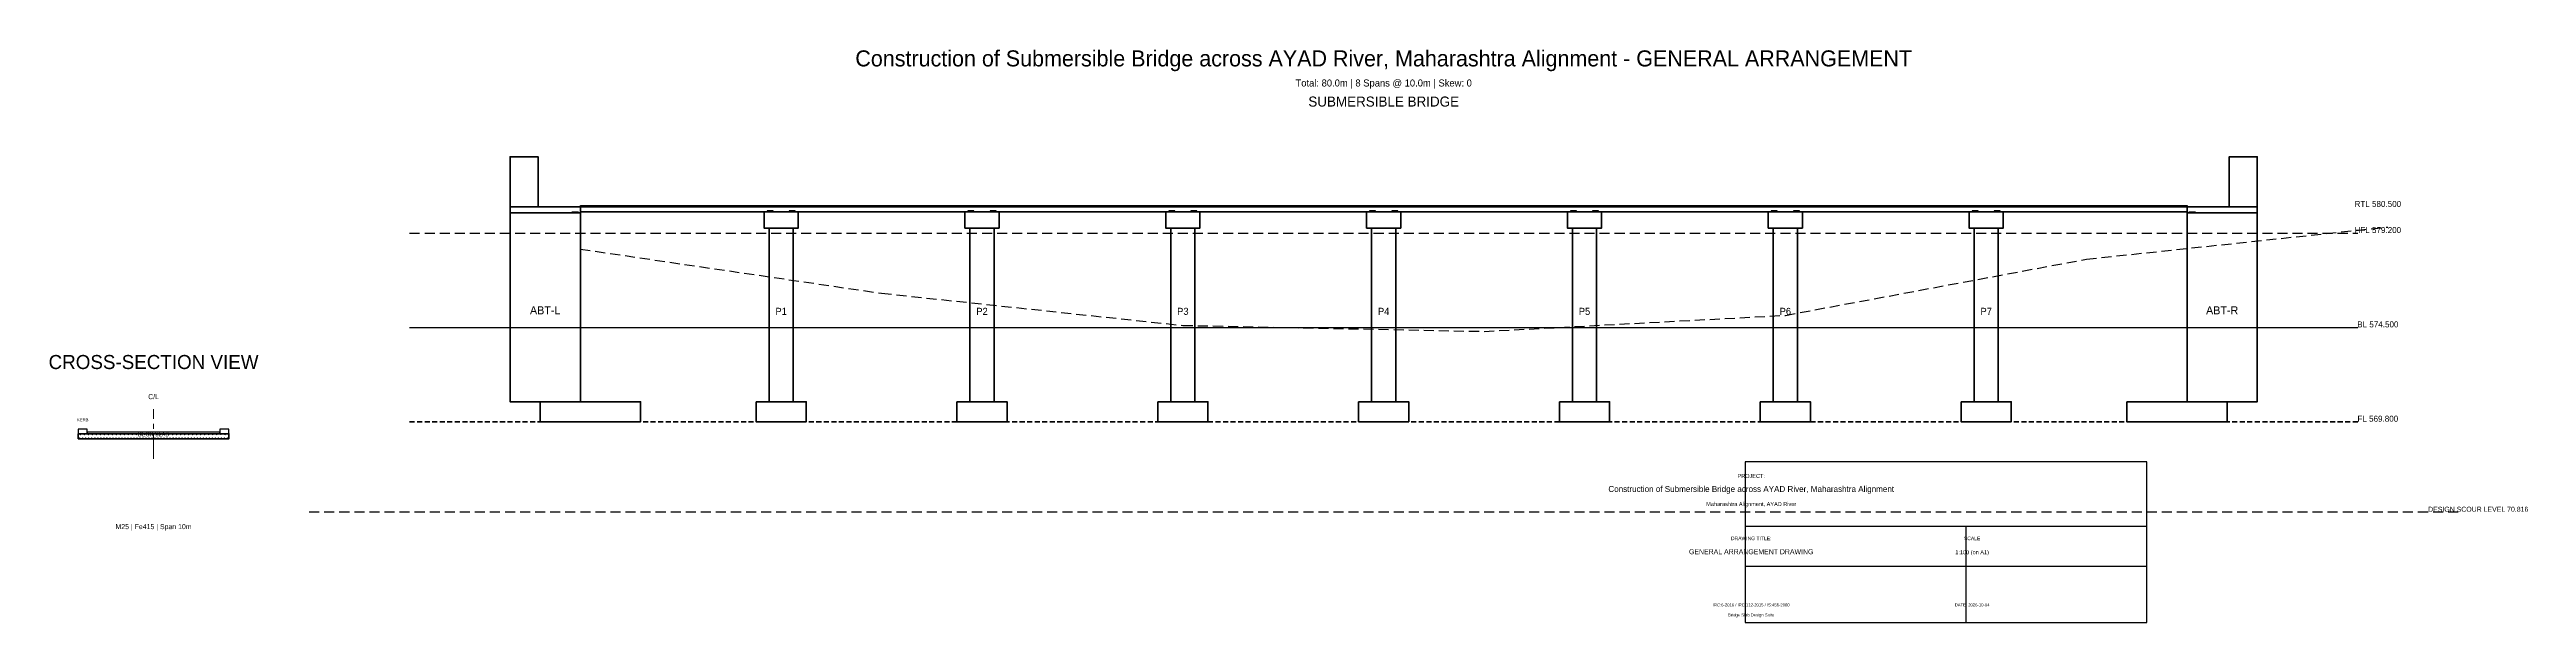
# Model space of a CAD drawing. Header units: metres. Extents: x -26 to 97, y -14 to 608.
# Drawn here: x -26.4 to 96.9, y 579.8 to 608.3 of the extents above.
import ezdxf
from ezdxf.enums import TextEntityAlignment as Align

# ---------------------------------------------------------------- set-up
doc = ezdxf.new("R2010")
doc.units = ezdxf.units.M
for name, pattern in [('CENTER', [2, 1.25, -0.25, 0.25, -0.25]), ('DASHED', [0.75, 0.5, -0.25]), ('HIDDEN', [0.375, 0.25, -0.125])]:
    doc.linetypes.add(name, pattern=pattern)
for name, color, linetype, lineweight in [('A-GRID', 8, 'CENTER', 15), ('A-TEXT', 7, 'CONTINUOUS', 18), ('A-TITLE', 7, 'CONTINUOUS', 25), ('G-BED', 32, 'CONTINUOUS', 25), ('G-HFL', 150, 'DASHED', 25), ('G-NGL', 30, 'DASHED', 25), ('H-CONC', 253, 'CONTINUOUS', 15), ('S-ABUT', 5, 'CONTINUOUS', 50), ('S-BEARING', 6, 'CONTINUOUS', 30), ('S-DECK', 4, 'CONTINUOUS', 50), ('S-FNDTN', 2, 'HIDDEN', 35), ('S-KERB', 8, 'CONTINUOUS', 25), ('S-PIER', 3, 'CONTINUOUS', 50), ('S-PIERCAP', 3, 'CONTINUOUS', 40), ('X-REBAR', 1, 'CONTINUOUS', 18)]:
    doc.layers.add(name, color=color, linetype=linetype, lineweight=lineweight)

msp = doc.modelspace()

# ---------------------------------------------------------------- hatches: boundary and pattern name
at = {"layer": 'H-CONC'}
h = msp.add_hatch(dxfattribs=at)
h.set_pattern_fill('ANSI31', color=256, scale=0.05, style=0)
h.set_pattern_definition([])
h.paths.add_polyline_path([(0, 600.5), (80, 600.5), (80, 600.25), (0, 600.25)])
h = msp.add_hatch(dxfattribs=at)
h.set_pattern_fill('ANSI31', color=256, scale=0.04, style=0)
h.set_pattern_definition([])
h.paths.add_polyline_path([(9.4, 599.45), (10.6, 599.45), (10.6, 590.8), (9.4, 590.8)])
h = msp.add_hatch(dxfattribs=at)
h.set_pattern_fill('ANSI31', color=256, scale=0.04, style=0)
h.set_pattern_definition([])
h.paths.add_polyline_path([(19.4, 599.45), (20.6, 599.45), (20.6, 590.8), (19.4, 590.8)])
h = msp.add_hatch(dxfattribs=at)
h.set_pattern_fill('ANSI31', color=256, scale=0.04, style=0)
h.set_pattern_definition([])
h.paths.add_polyline_path([(29.4, 599.45), (30.6, 599.45), (30.6, 590.8), (29.4, 590.8)])
h = msp.add_hatch(dxfattribs=at)
h.set_pattern_fill('ANSI31', color=256, scale=0.04, style=0)
h.set_pattern_definition([])
h.paths.add_polyline_path([(39.4, 599.45), (40.6, 599.45), (40.6, 590.8), (39.4, 590.8)])
h = msp.add_hatch(dxfattribs=at)
h.set_pattern_fill('ANSI31', color=256, scale=0.04, style=0)
h.set_pattern_definition([])
h.paths.add_polyline_path([(49.4, 599.45), (50.6, 599.45), (50.6, 590.8), (49.4, 590.8)])
h = msp.add_hatch(dxfattribs=at)
h.set_pattern_fill('ANSI31', color=256, scale=0.04, style=0)
h.set_pattern_definition([])
h.paths.add_polyline_path([(59.4, 599.45), (60.6, 599.45), (60.6, 590.8), (59.4, 590.8)])
h = msp.add_hatch(dxfattribs=at)
h.set_pattern_fill('ANSI31', color=256, scale=0.04, style=0)
h.set_pattern_definition([])
h.paths.add_polyline_path([(69.4, 599.45), (70.6, 599.45), (70.6, 590.8), (69.4, 590.8)])
h = msp.add_hatch(dxfattribs=at)
h.set_pattern_fill('ANSI32', color=256, scale=0.08, style=0)
h.set_pattern_definition([])
h.paths.add_polyline_path([(-2, 590.8), (3, 590.8), (3, 589.8), (-2, 589.8)])
h = msp.add_hatch(dxfattribs=at)
h.set_pattern_fill('ANSI32', color=256, scale=0.08, style=0)
h.set_pattern_definition([])
h.paths.add_polyline_path([(77, 590.8), (82, 590.8), (82, 589.8), (77, 589.8)])
h = msp.add_hatch(dxfattribs=at)
h.set_pattern_fill('ANSI31', color=256, scale=0.03, style=0)
h.set_pattern_definition([])
h.paths.add_polyline_path([(-25, 589.2), (-17.5, 589.2), (-17.5, 588.95), (-25, 588.95)])

# ---------------------------------------------------------------- linework, layer by layer
at = {"layer": 'A-GRID', "linetype": 'CENTER'}
msp.add_line((-21.25, 587.95), (-21.25, 590.425), dxfattribs=at)
at = {"layer": 'A-TITLE', "linetype": 'CONTINUOUS'}
for p, q in [((58, 584.6), (78, 584.6)), ((69, 579.8), (69, 584.6)), ((58, 582.6), (78, 582.6))]:
    msp.add_line(p, q, dxfattribs=at)
msp.add_lwpolyline([(58, 579.8), (78, 579.8), (78, 587.8), (58, 587.8)], close=True, dxfattribs=at)
at = {"layer": 'G-BED', "linetype": 'CONTINUOUS'}
msp.add_line((-8.5, 594.5), (88.5, 594.5), dxfattribs=at)
at = {"layer": 'G-BED', "linetype": 'DASHED'}
msp.add_line((-13.5, 585.316), (93.5, 585.316), dxfattribs=at)
at = {"layer": 'G-HFL', "linetype": 'DASHED'}
msp.add_line((-8.5, 599.2), (88.5, 599.2), dxfattribs=at)
at = {"layer": 'G-NGL', "linetype": 'DASHED'}
msp.add_lwpolyline([(0, 598.4), (15, 596.2), (30, 594.6), (45, 594.3), (60, 595.1), (75, 597.9), (90, 599.5)], dxfattribs=at)
at = {"layer": 'S-ABUT', "linetype": 'CONTINUOUS'}
for points in [[(-3.5, 600.5), (-2.1, 600.5), (-2.1, 603), (-3.5, 603)], [(82.1, 600.5), (83.5, 600.5), (83.5, 603), (82.1, 603)], [(-3.5, 600.5), (0, 600.5), (0, 590.8), (-3.5, 590.8)], [(80, 600.5), (83.5, 600.5), (83.5, 590.8), (80, 590.8)]]:
    msp.add_lwpolyline(points, close=True, dxfattribs=at)
at = {"layer": 'S-BEARING', "linetype": 'CONTINUOUS'}
for points in [[(-0.4, 600.25), (-0.1, 600.25), (-0.1, 600.2), (-0.4, 600.2)], [(9.3, 600.25), (9.6, 600.25), (9.6, 600.3), (9.3, 600.3)], [(10.4, 600.25), (10.7, 600.25), (10.7, 600.3), (10.4, 600.3)], [(19.3, 600.25), (19.6, 600.25), (19.6, 600.3), (19.3, 600.3)], [(20.4, 600.25), (20.7, 600.25), (20.7, 600.3), (20.4, 600.3)], [(29.3, 600.25), (29.6, 600.25), (29.6, 600.3), (29.3, 600.3)], [(30.4, 600.25), (30.7, 600.25), (30.7, 600.3), (30.4, 600.3)], [(39.3, 600.25), (39.6, 600.25), (39.6, 600.3), (39.3, 600.3)], [(40.4, 600.25), (40.7, 600.25), (40.7, 600.3), (40.4, 600.3)], [(49.3, 600.25), (49.6, 600.25), (49.6, 600.3), (49.3, 600.3)], [(50.4, 600.25), (50.7, 600.25), (50.7, 600.3), (50.4, 600.3)], [(59.3, 600.25), (59.6, 600.25), (59.6, 600.3), (59.3, 600.3)], [(60.4, 600.25), (60.7, 600.25), (60.7, 600.3), (60.4, 600.3)], [(69.3, 600.25), (69.6, 600.25), (69.6, 600.3), (69.3, 600.3)], [(70.4, 600.25), (70.7, 600.25), (70.7, 600.3), (70.4, 600.3)], [(80.1, 600.25), (80.4, 600.25), (80.4, 600.2), (80.1, 600.2)]]:
    msp.add_lwpolyline(points, close=True, dxfattribs=at)
at = {"layer": 'S-DECK', "linetype": 'CONTINUOUS'}
msp.add_line((0, 600.5), (80, 600.5), dxfattribs=at)
for points in [[(-3.5, 600.5), (0, 600.5), (0, 600.2), (-3.5, 600.2)], [(0, 600.5), (80, 600.5), (80, 600.25), (0, 600.25)], [(80, 600.5), (83.5, 600.5), (83.5, 600.2), (80, 600.2)], [(-25, 589.2), (-17.5, 589.2), (-17.5, 588.95), (-25, 588.95)]]:
    msp.add_lwpolyline(points, close=True, dxfattribs=at)
at = {"layer": 'S-FNDTN', "linetype": 'HIDDEN'}
msp.add_line((-8.5, 589.8), (88.5, 589.8), dxfattribs=at)
at = {"layer": 'S-FNDTN', "linetype": 'CONTINUOUS'}
for points in [[(-2, 590.8), (3, 590.8), (3, 589.8), (-2, 589.8)], [(8.75, 590.8), (11.25, 590.8), (11.25, 589.8), (8.75, 589.8)], [(18.75, 590.8), (21.25, 590.8), (21.25, 589.8), (18.75, 589.8)], [(28.75, 590.8), (31.25, 590.8), (31.25, 589.8), (28.75, 589.8)], [(38.75, 590.8), (41.25, 590.8), (41.25, 589.8), (38.75, 589.8)], [(48.75, 590.8), (51.25, 590.8), (51.25, 589.8), (48.75, 589.8)], [(58.75, 590.8), (61.25, 590.8), (61.25, 589.8), (58.75, 589.8)], [(68.75, 590.8), (71.25, 590.8), (71.25, 589.8), (68.75, 589.8)], [(77, 590.8), (82, 590.8), (82, 589.8), (77, 589.8)]]:
    msp.add_lwpolyline(points, close=True, dxfattribs=at)
at = {"layer": 'S-KERB', "linetype": 'CONTINUOUS'}
for points in [[(0, 600.575), (80, 600.575), (80, 600.5), (0, 600.5)], [(-25, 589.2), (-24.55, 589.2), (-24.55, 589.425), (-25, 589.425)], [(-24.55, 589.2), (-17.95, 589.2), (-17.95, 589.275), (-24.55, 589.275)], [(-17.95, 589.2), (-17.5, 589.2), (-17.5, 589.425), (-17.95, 589.425)]]:
    msp.add_lwpolyline(points, close=True, dxfattribs=at)
at = {"layer": 'S-PIER', "linetype": 'CONTINUOUS'}
for points in [[(9.4, 599.45), (10.6, 599.45), (10.6, 590.8), (9.4, 590.8)], [(19.4, 599.45), (20.6, 599.45), (20.6, 590.8), (19.4, 590.8)], [(29.4, 599.45), (30.6, 599.45), (30.6, 590.8), (29.4, 590.8)], [(39.4, 599.45), (40.6, 599.45), (40.6, 590.8), (39.4, 590.8)], [(49.4, 599.45), (50.6, 599.45), (50.6, 590.8), (49.4, 590.8)], [(59.4, 599.45), (60.6, 599.45), (60.6, 590.8), (59.4, 590.8)], [(69.4, 599.45), (70.6, 599.45), (70.6, 590.8), (69.4, 590.8)]]:
    msp.add_lwpolyline(points, close=True, dxfattribs=at)
at = {"layer": 'S-PIERCAP', "linetype": 'CONTINUOUS'}
for points in [[(9.15, 600.25), (10.85, 600.25), (10.85, 599.45), (9.15, 599.45)], [(19.15, 600.25), (20.85, 600.25), (20.85, 599.45), (19.15, 599.45)], [(29.15, 600.25), (30.85, 600.25), (30.85, 599.45), (29.15, 599.45)], [(39.15, 600.25), (40.85, 600.25), (40.85, 599.45), (39.15, 599.45)], [(49.15, 600.25), (50.85, 600.25), (50.85, 599.45), (49.15, 599.45)], [(59.15, 600.25), (60.85, 600.25), (60.85, 599.45), (59.15, 599.45)], [(69.15, 600.25), (70.85, 600.25), (70.85, 599.45), (69.15, 599.45)]]:
    msp.add_lwpolyline(points, close=True, dxfattribs=at)
at = {"layer": 'X-REBAR'}
for centre, radius in [((-24.925, 588.99), 0.01), ((-24.9, 589.16), 0.008), ((-24.775, 588.99), 0.01), ((-24.7, 589.16), 0.008), ((-24.625, 588.99), 0.01), ((-24.5, 589.16), 0.008), ((-24.475, 588.99), 0.01), ((-24.325, 588.99), 0.01), ((-24.3, 589.16), 0.008), ((-24.175, 588.99), 0.01), ((-24.1, 589.16), 0.008), ((-24.025, 588.99), 0.01), ((-23.9, 589.16), 0.008), ((-23.875, 588.99), 0.01), ((-23.725, 588.99), 0.01), ((-23.7, 589.16), 0.008), ((-23.575, 588.99), 0.01), ((-23.5, 589.16), 0.008), ((-23.425, 588.99), 0.01), ((-23.3, 589.16), 0.008), ((-23.275, 588.99), 0.01), ((-23.125, 588.99), 0.01), ((-23.1, 589.16), 0.008), ((-22.975, 588.99), 0.01), ((-22.9, 589.16), 0.008), ((-22.825, 588.99), 0.01), ((-22.7, 589.16), 0.008), ((-22.675, 588.99), 0.01), ((-22.525, 588.99), 0.01), ((-22.5, 589.16), 0.008), ((-22.375, 588.99), 0.01), ((-22.3, 589.16), 0.008), ((-22.225, 588.99), 0.01), ((-22.1, 589.16), 0.008), ((-22.075, 588.99), 0.01), ((-21.925, 588.99), 0.01), ((-21.9, 589.16), 0.008), ((-21.775, 588.99), 0.01), ((-21.7, 589.16), 0.008), ((-21.625, 588.99), 0.01), ((-21.5, 589.16), 0.008), ((-21.475, 588.99), 0.01), ((-21.325, 588.99), 0.01), ((-21.3, 589.16), 0.008), ((-21.175, 588.99), 0.01), ((-21.1, 589.16), 0.008), ((-21.025, 588.99), 0.01), ((-20.9, 589.16), 0.008), ((-20.875, 588.99), 0.01), ((-20.725, 588.99), 0.01), ((-20.7, 589.16), 0.008), ((-20.575, 588.99), 0.01), ((-20.5, 589.16), 0.008), ((-20.425, 588.99), 0.01), ((-20.3, 589.16), 0.008), ((-20.275, 588.99), 0.01), ((-20.125, 588.99), 0.01), ((-20.1, 589.16), 0.008), ((-19.975, 588.99), 0.01), ((-19.9, 589.16), 0.008), ((-19.825, 588.99), 0.01), ((-19.7, 589.16), 0.008), ((-19.675, 588.99), 0.01), ((-19.525, 588.99), 0.01), ((-19.5, 589.16), 0.008), ((-19.375, 588.99), 0.01), ((-19.3, 589.16), 0.008), ((-19.225, 588.99), 0.01), ((-19.1, 589.16), 0.008), ((-19.075, 588.99), 0.01), ((-18.925, 588.99), 0.01), ((-18.9, 589.16), 0.008), ((-18.775, 588.99), 0.01), ((-18.7, 589.16), 0.008), ((-18.625, 588.99), 0.01), ((-18.5, 589.16), 0.008), ((-18.475, 588.99), 0.01), ((-18.325, 588.99), 0.01), ((-18.3, 589.16), 0.008), ((-18.175, 588.99), 0.01), ((-18.1, 589.16), 0.008), ((-18.025, 588.99), 0.01), ((-17.9, 589.16), 0.008), ((-17.875, 588.99), 0.01), ((-17.725, 588.99), 0.01), ((-17.7, 589.16), 0.008), ((-17.575, 588.99), 0.01)]:
    msp.add_circle(centre, radius, dxfattribs=at)

# ---------------------------------------------------------------- texts
at = {"layer": 'A-GRID'}
msp.add_text('C/L', height=0.25, dxfattribs=at).set_placement((-21.25, 590.925), align=Align.CENTER)
at = {"layer": 'A-TEXT'}
for s, height, p in [('Construction of Submersible Bridge across AYAD River, Maharashtra Alignment - GENERAL ARRANGEMENT', 0.8, (40, 607.5)), ('Total: 80.0m | 8 Spans @ 10.0m | Skew: 0', 0.35, (40, 606.5)), ('SUBMERSIBLE BRIDGE', 0.5, (40, 605.5)), ('RTL 580.500', 0.3, (89.5, 600.5)), ('ABT-L', 0.4, (-1.75, 595.15)), ('P1', 0.35, (10, 595.125)), ('P2', 0.35, (20, 595.125)), ('P3', 0.35, (30, 595.125)), ('P4', 0.35, (40, 595.125)), ('P5', 0.35, (50, 595.125)), ('P6', 0.35, (60, 595.125)), ('P7', 0.35, (70, 595.125)), ('ABT-R', 0.4, (81.75, 595.15)), ('CROSS-SECTION VIEW', 0.7, (-21.25, 592.425)), ('KERB', 0.15, (-24.775, 589.825)), ('FL 569.800', 0.3, (89.5, 589.8)), ('DECK SLAB', 0.2, (-21.25, 589.075)), ('M25 | Fe415 | Span 10m', 0.25, (-21.25, 584.45))]:
    msp.add_text(s, height=height, dxfattribs=at).set_placement(p, align=Align.CENTER)
at = {"layer": 'A-TITLE'}
for s, height, p in [('PROJECT:', 0.2, (58.3, 587)), ('Construction of Submersible Bridge across AYAD River, Maharashtra Alignment', 0.3, (58.3, 586.3)), ('Maharashtra Alignment, AYAD River', 0.2, (58.3, 585.6)), ('GENERAL ARRANGEMENT DRAWING', 0.25, (58.3, 583.2)), ('DRAWING TITLE:', 0.18, (58.3, 583.9)), ('1:100 (on A1)', 0.2, (69.3, 583.2)), ('SCALE', 0.18, (69.3, 583.9)), ('IRC:6-2016 / IRC:112-2015 / IS:456-2000', 0.15, (58.3, 580.6)), ('Bridge Slab Design Suite', 0.15, (58.3, 580.1)), ('DATE: 2026-10-04', 0.15, (69.3, 580.6))]:
    msp.add_text(s, height=height, dxfattribs=at).set_placement(p, align=Align.CENTER)
at = {"layer": 'G-BED'}
for s, height, p in [('BL 574.500', 0.3, (89.5, 594.5)), ('DESIGN SCOUR LEVEL 70.816', 0.25, (94.5, 585.316))]:
    msp.add_text(s, height=height, dxfattribs=at).set_placement(p, align=Align.CENTER)
at = {"layer": 'G-HFL'}
msp.add_text('HFL 579.200', height=0.3, dxfattribs=at).set_placement((89.5, 599.2), align=Align.CENTER)

doc.saveas('drawing.dxf')
